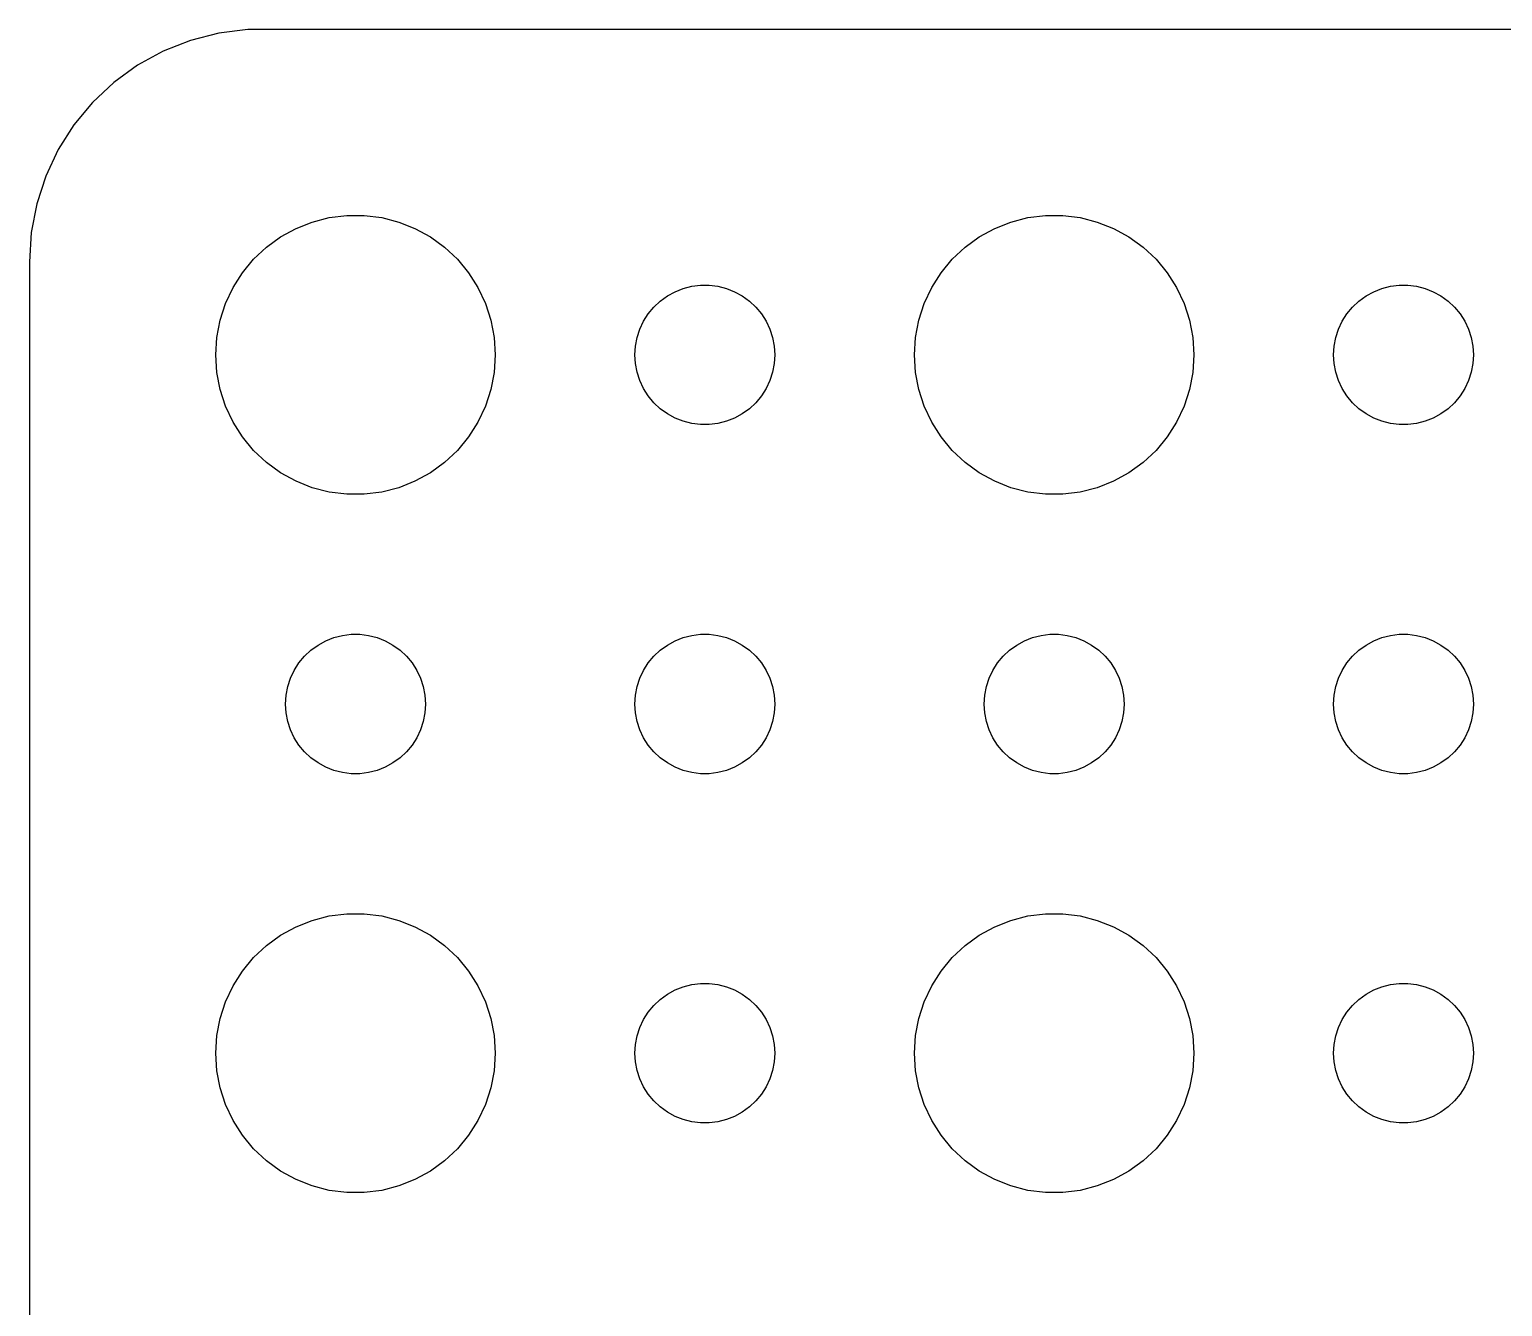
# Model space of a CAD drawing. Header units: metres. Extents: x -134 to 134, y 518 to 1078.
# Drawn here: x -134.5 to -102.87, y 822.56 to 849.99 of the extents above; entities that cross this region are included whole.
import ezdxf

# ---------------------------------------------------------------- set-up
doc = ezdxf.new("R2010")
doc.units = ezdxf.units.M

msp = doc.modelspace()

# ---------------------------------------------------------------- linework, layer by layer
for p, q in [((-130.437, 849.911), (-131.045, 849.755)), ((-129.814, 849.99), (-130.437, 849.911)), ((129.814, 849.99), (-129.814, 849.99)), ((-131.629, 849.524), (-132.179, 849.222)), ((-131.045, 849.755), (-131.629, 849.524)), ((-132.179, 849.222), (-132.687, 848.853)), ((-132.687, 848.853), (-133.145, 848.423)), ((-133.145, 848.423), (-133.545, 847.939)), ((-133.545, 847.939), (-133.882, 847.409)), ((-133.882, 847.409), (-134.149, 846.841)), ((-134.149, 846.841), (-134.343, 846.243)), ((-134.343, 846.243), (-134.461, 845.627)), ((-129.107, 845.533), (-128.777, 845.714)), ((-128.777, 845.714), (-128.427, 845.853)), ((-128.427, 845.853), (-128.062, 845.947)), ((-128.062, 845.947), (-127.688, 845.994)), ((-127.688, 845.994), (-127.312, 845.994)), ((-127.312, 845.994), (-126.938, 845.947)), ((-126.938, 845.947), (-126.573, 845.853)), ((-126.573, 845.853), (-126.223, 845.714)), ((-126.223, 845.714), (-125.893, 845.533)), ((-114.107, 845.533), (-113.777, 845.714)), ((-113.777, 845.714), (-113.427, 845.853)), ((-113.427, 845.853), (-113.062, 845.947)), ((-113.062, 845.947), (-112.688, 845.994)), ((-112.688, 845.994), (-112.312, 845.994)), ((-112.312, 845.994), (-111.938, 845.947)), ((-111.938, 845.947), (-111.573, 845.853)), ((-111.573, 845.853), (-111.223, 845.714)), ((-111.223, 845.714), (-110.893, 845.533)), ((-134.461, 845.627), (-134.5, 845)), ((-129.412, 845.312), (-129.107, 845.533)), ((-125.893, 845.533), (-125.588, 845.312)), ((-114.412, 845.312), (-114.107, 845.533)), ((-110.893, 845.533), (-110.588, 845.312)), ((-129.687, 845.054), (-129.412, 845.312)), ((-125.588, 845.312), (-125.313, 845.054)), ((-114.687, 845.054), (-114.412, 845.312)), ((-110.588, 845.312), (-110.313, 845.054)), ((-134.5, 845), (-134.5, 751)), ((-130.129, 844.445), (-129.927, 844.763)), ((-129.927, 844.763), (-129.687, 845.054)), ((-125.313, 845.054), (-125.073, 844.763)), ((-125.073, 844.763), (-124.871, 844.445)), ((-115.129, 844.445), (-114.927, 844.763)), ((-114.927, 844.763), (-114.687, 845.054)), ((-110.313, 845.054), (-110.073, 844.763)), ((-110.073, 844.763), (-109.871, 844.445)), ((-130.289, 844.104), (-130.129, 844.445)), ((-124.871, 844.445), (-124.711, 844.104)), ((-120.464, 844.427), (-120.281, 844.473)), ((-120.281, 844.473), (-120.094, 844.497)), ((-120.094, 844.497), (-119.906, 844.497)), ((-119.906, 844.497), (-119.719, 844.473)), ((-119.719, 844.473), (-119.536, 844.427)), ((-115.289, 844.104), (-115.129, 844.445)), ((-109.871, 844.445), (-109.711, 844.104)), ((-105.464, 844.427), (-105.281, 844.473)), ((-105.281, 844.473), (-105.094, 844.497)), ((-105.094, 844.497), (-104.906, 844.497)), ((-104.906, 844.497), (-104.719, 844.473)), ((-104.719, 844.473), (-104.536, 844.427)), ((-121.093, 844.027), (-120.956, 844.156)), ((-120.956, 844.156), (-120.804, 844.266)), ((-120.804, 844.266), (-120.639, 844.357)), ((-120.639, 844.357), (-120.464, 844.427)), ((-119.536, 844.427), (-119.361, 844.357)), ((-119.361, 844.357), (-119.196, 844.266)), ((-119.196, 844.266), (-119.044, 844.156)), ((-119.044, 844.156), (-118.907, 844.027)), ((-106.093, 844.027), (-105.956, 844.156)), ((-105.956, 844.156), (-105.804, 844.266)), ((-105.804, 844.266), (-105.639, 844.357)), ((-105.639, 844.357), (-105.464, 844.427)), ((-104.536, 844.427), (-104.361, 844.357)), ((-104.361, 844.357), (-104.196, 844.266)), ((-104.196, 844.266), (-104.044, 844.156)), ((-104.044, 844.156), (-103.907, 844.027)), ((-130.406, 843.746), (-130.289, 844.104)), ((-124.711, 844.104), (-124.594, 843.746)), ((-121.314, 843.723), (-121.214, 843.882)), ((-121.214, 843.882), (-121.093, 844.027)), ((-118.907, 844.027), (-118.786, 843.882)), ((-118.786, 843.882), (-118.686, 843.723)), ((-115.406, 843.746), (-115.289, 844.104)), ((-109.711, 844.104), (-109.594, 843.746)), ((-106.314, 843.723), (-106.214, 843.882)), ((-106.214, 843.882), (-106.093, 844.027)), ((-103.907, 844.027), (-103.786, 843.882)), ((-103.786, 843.882), (-103.686, 843.723)), ((-130.476, 843.376), (-130.406, 843.746)), ((-124.594, 843.746), (-124.524, 843.376)), ((-121.453, 843.373), (-121.395, 843.552)), ((-121.395, 843.552), (-121.314, 843.723)), ((-118.686, 843.723), (-118.605, 843.552)), ((-118.605, 843.552), (-118.547, 843.373)), ((-115.476, 843.376), (-115.406, 843.746)), ((-109.594, 843.746), (-109.524, 843.376)), ((-106.453, 843.373), (-106.395, 843.552)), ((-106.395, 843.552), (-106.314, 843.723)), ((-103.686, 843.723), (-103.605, 843.552)), ((-103.605, 843.552), (-103.547, 843.373)), ((-130.5, 843), (-130.476, 843.376)), ((-124.524, 843.376), (-124.5, 843)), ((-121.5, 843), (-121.488, 843.188)), ((-121.488, 843.188), (-121.453, 843.373)), ((-118.547, 843.373), (-118.512, 843.188)), ((-118.512, 843.188), (-118.5, 843)), ((-115.5, 843), (-115.476, 843.376)), ((-109.524, 843.376), (-109.5, 843)), ((-106.5, 843), (-106.488, 843.188)), ((-106.488, 843.188), (-106.453, 843.373)), ((-103.547, 843.373), (-103.512, 843.188)), ((-103.512, 843.188), (-103.5, 843)), ((-130.476, 842.624), (-130.5, 843)), ((-124.5, 843), (-124.524, 842.624)), ((-121.488, 842.812), (-121.5, 843)), ((-118.5, 843), (-118.512, 842.812)), ((-115.476, 842.624), (-115.5, 843)), ((-109.5, 843), (-109.524, 842.624)), ((-106.488, 842.812), (-106.5, 843)), ((-103.5, 843), (-103.512, 842.812)), ((-130.406, 842.254), (-130.476, 842.624)), ((-124.524, 842.624), (-124.594, 842.254)), ((-121.453, 842.627), (-121.488, 842.812)), ((-121.395, 842.448), (-121.453, 842.627)), ((-118.547, 842.627), (-118.605, 842.448)), ((-118.512, 842.812), (-118.547, 842.627)), ((-115.406, 842.254), (-115.476, 842.624)), ((-109.524, 842.624), (-109.594, 842.254)), ((-106.453, 842.627), (-106.488, 842.812)), ((-106.395, 842.448), (-106.453, 842.627)), ((-103.547, 842.627), (-103.605, 842.448)), ((-103.512, 842.812), (-103.547, 842.627)), ((-130.289, 841.896), (-130.406, 842.254)), ((-124.594, 842.254), (-124.711, 841.896)), ((-121.314, 842.277), (-121.395, 842.448)), ((-121.214, 842.118), (-121.314, 842.277)), ((-118.686, 842.277), (-118.786, 842.118)), ((-118.605, 842.448), (-118.686, 842.277)), ((-115.289, 841.896), (-115.406, 842.254)), ((-109.594, 842.254), (-109.711, 841.896)), ((-106.314, 842.277), (-106.395, 842.448)), ((-106.214, 842.118), (-106.314, 842.277)), ((-103.686, 842.277), (-103.786, 842.118)), ((-103.605, 842.448), (-103.686, 842.277)), ((-121.093, 841.973), (-121.214, 842.118)), ((-120.956, 841.844), (-121.093, 841.973)), ((-118.907, 841.973), (-119.044, 841.844)), ((-118.786, 842.118), (-118.907, 841.973)), ((-106.093, 841.973), (-106.214, 842.118)), ((-105.956, 841.844), (-106.093, 841.973)), ((-103.907, 841.973), (-104.044, 841.844)), ((-103.786, 842.118), (-103.907, 841.973)), ((-130.129, 841.555), (-130.289, 841.896)), ((-124.711, 841.896), (-124.871, 841.555)), ((-120.804, 841.734), (-120.956, 841.844)), ((-120.639, 841.643), (-120.804, 841.734)), ((-120.464, 841.573), (-120.639, 841.643)), ((-119.361, 841.643), (-119.536, 841.573)), ((-119.196, 841.734), (-119.361, 841.643)), ((-119.044, 841.844), (-119.196, 841.734)), ((-115.129, 841.555), (-115.289, 841.896)), ((-109.711, 841.896), (-109.871, 841.555)), ((-105.804, 841.734), (-105.956, 841.844)), ((-105.639, 841.643), (-105.804, 841.734)), ((-105.464, 841.573), (-105.639, 841.643)), ((-104.361, 841.643), (-104.536, 841.573)), ((-104.196, 841.734), (-104.361, 841.643)), ((-104.044, 841.844), (-104.196, 841.734)), ((-129.927, 841.237), (-130.129, 841.555)), ((-124.871, 841.555), (-125.073, 841.237)), ((-120.281, 841.527), (-120.464, 841.573)), ((-120.094, 841.503), (-120.281, 841.527)), ((-119.906, 841.503), (-120.094, 841.503)), ((-119.719, 841.527), (-119.906, 841.503)), ((-119.536, 841.573), (-119.719, 841.527)), ((-114.927, 841.237), (-115.129, 841.555)), ((-109.871, 841.555), (-110.073, 841.237)), ((-105.281, 841.527), (-105.464, 841.573)), ((-105.094, 841.503), (-105.281, 841.527)), ((-104.906, 841.503), (-105.094, 841.503)), ((-104.719, 841.527), (-104.906, 841.503)), ((-104.536, 841.573), (-104.719, 841.527)), ((-129.687, 840.946), (-129.927, 841.237)), ((-125.073, 841.237), (-125.313, 840.946)), ((-114.687, 840.946), (-114.927, 841.237)), ((-110.073, 841.237), (-110.313, 840.946)), ((-129.412, 840.688), (-129.687, 840.946)), ((-129.107, 840.467), (-129.412, 840.688)), ((-125.588, 840.688), (-125.893, 840.467)), ((-125.313, 840.946), (-125.588, 840.688)), ((-114.412, 840.688), (-114.687, 840.946)), ((-114.107, 840.467), (-114.412, 840.688)), ((-110.588, 840.688), (-110.893, 840.467)), ((-110.313, 840.946), (-110.588, 840.688)), ((-128.777, 840.286), (-129.107, 840.467)), ((-125.893, 840.467), (-126.223, 840.286)), ((-113.777, 840.286), (-114.107, 840.467)), ((-110.893, 840.467), (-111.223, 840.286)), ((-128.427, 840.147), (-128.777, 840.286)), ((-128.062, 840.053), (-128.427, 840.147)), ((-127.688, 840.006), (-128.062, 840.053)), ((-126.938, 840.053), (-127.312, 840.006)), ((-126.573, 840.147), (-126.938, 840.053)), ((-126.223, 840.286), (-126.573, 840.147)), ((-113.427, 840.147), (-113.777, 840.286)), ((-113.062, 840.053), (-113.427, 840.147)), ((-112.688, 840.006), (-113.062, 840.053)), ((-111.938, 840.053), (-112.312, 840.006)), ((-111.573, 840.147), (-111.938, 840.053)), ((-111.223, 840.286), (-111.573, 840.147)), ((-127.312, 840.006), (-127.688, 840.006)), ((-112.312, 840.006), (-112.688, 840.006)), ((-128.304, 836.766), (-128.139, 836.857)), ((-128.139, 836.857), (-127.964, 836.927)), ((-127.964, 836.927), (-127.781, 836.973)), ((-127.781, 836.973), (-127.594, 836.997)), ((-127.594, 836.997), (-127.406, 836.997)), ((-127.406, 836.997), (-127.219, 836.973)), ((-127.219, 836.973), (-127.036, 836.927)), ((-127.036, 836.927), (-126.861, 836.857)), ((-126.861, 836.857), (-126.696, 836.766)), ((-120.804, 836.766), (-120.639, 836.857)), ((-120.639, 836.857), (-120.464, 836.927)), ((-120.464, 836.927), (-120.281, 836.973)), ((-120.281, 836.973), (-120.094, 836.997)), ((-120.094, 836.997), (-119.906, 836.997)), ((-119.906, 836.997), (-119.719, 836.973)), ((-119.719, 836.973), (-119.536, 836.927)), ((-119.536, 836.927), (-119.361, 836.857)), ((-119.361, 836.857), (-119.196, 836.766)), ((-113.304, 836.766), (-113.139, 836.857)), ((-113.139, 836.857), (-112.964, 836.927)), ((-112.964, 836.927), (-112.781, 836.973)), ((-112.781, 836.973), (-112.594, 836.997)), ((-112.594, 836.997), (-112.406, 836.997)), ((-112.406, 836.997), (-112.219, 836.973)), ((-112.219, 836.973), (-112.036, 836.927)), ((-112.036, 836.927), (-111.861, 836.857)), ((-111.861, 836.857), (-111.696, 836.766)), ((-105.804, 836.766), (-105.639, 836.857)), ((-105.639, 836.857), (-105.464, 836.927)), ((-105.464, 836.927), (-105.281, 836.973)), ((-105.281, 836.973), (-105.094, 836.997)), ((-105.094, 836.997), (-104.906, 836.997)), ((-104.906, 836.997), (-104.719, 836.973)), ((-104.719, 836.973), (-104.536, 836.927)), ((-104.536, 836.927), (-104.361, 836.857)), ((-104.361, 836.857), (-104.196, 836.766)), ((-128.593, 836.527), (-128.456, 836.656)), ((-128.456, 836.656), (-128.304, 836.766)), ((-126.696, 836.766), (-126.544, 836.656)), ((-126.544, 836.656), (-126.407, 836.527)), ((-121.093, 836.527), (-120.956, 836.656)), ((-120.956, 836.656), (-120.804, 836.766)), ((-119.196, 836.766), (-119.044, 836.656)), ((-119.044, 836.656), (-118.907, 836.527)), ((-113.593, 836.527), (-113.456, 836.656)), ((-113.456, 836.656), (-113.304, 836.766)), ((-111.696, 836.766), (-111.544, 836.656)), ((-111.544, 836.656), (-111.407, 836.527)), ((-106.093, 836.527), (-105.956, 836.656)), ((-105.956, 836.656), (-105.804, 836.766)), ((-104.196, 836.766), (-104.044, 836.656)), ((-104.044, 836.656), (-103.907, 836.527)), ((-128.895, 836.052), (-128.814, 836.223)), ((-128.814, 836.223), (-128.714, 836.382)), ((-128.714, 836.382), (-128.593, 836.527)), ((-126.407, 836.527), (-126.286, 836.382)), ((-126.286, 836.382), (-126.186, 836.223)), ((-126.186, 836.223), (-126.105, 836.052)), ((-121.395, 836.052), (-121.314, 836.223)), ((-121.314, 836.223), (-121.214, 836.382)), ((-121.214, 836.382), (-121.093, 836.527)), ((-118.907, 836.527), (-118.786, 836.382)), ((-118.786, 836.382), (-118.686, 836.223)), ((-118.686, 836.223), (-118.605, 836.052)), ((-113.895, 836.052), (-113.814, 836.223)), ((-113.814, 836.223), (-113.714, 836.382)), ((-113.714, 836.382), (-113.593, 836.527)), ((-111.407, 836.527), (-111.286, 836.382)), ((-111.286, 836.382), (-111.186, 836.223)), ((-111.186, 836.223), (-111.105, 836.052)), ((-106.395, 836.052), (-106.314, 836.223)), ((-106.314, 836.223), (-106.214, 836.382)), ((-106.214, 836.382), (-106.093, 836.527)), ((-103.907, 836.527), (-103.786, 836.382)), ((-103.786, 836.382), (-103.686, 836.223)), ((-103.686, 836.223), (-103.605, 836.052)), ((-128.953, 835.873), (-128.895, 836.052)), ((-126.105, 836.052), (-126.047, 835.873)), ((-121.453, 835.873), (-121.395, 836.052)), ((-118.605, 836.052), (-118.547, 835.873)), ((-113.953, 835.873), (-113.895, 836.052)), ((-111.105, 836.052), (-111.047, 835.873)), ((-106.453, 835.873), (-106.395, 836.052)), ((-103.605, 836.052), (-103.547, 835.873)), ((-129, 835.5), (-128.988, 835.688)), ((-128.988, 835.688), (-128.953, 835.873)), ((-126.047, 835.873), (-126.012, 835.688)), ((-126.012, 835.688), (-126, 835.5)), ((-121.5, 835.5), (-121.488, 835.688)), ((-121.488, 835.688), (-121.453, 835.873)), ((-118.547, 835.873), (-118.512, 835.688)), ((-118.512, 835.688), (-118.5, 835.5)), ((-114, 835.5), (-113.988, 835.688)), ((-113.988, 835.688), (-113.953, 835.873)), ((-111.047, 835.873), (-111.012, 835.688)), ((-111.012, 835.688), (-111, 835.5)), ((-106.5, 835.5), (-106.488, 835.688)), ((-106.488, 835.688), (-106.453, 835.873)), ((-103.547, 835.873), (-103.512, 835.688)), ((-103.512, 835.688), (-103.5, 835.5)), ((-128.988, 835.312), (-129, 835.5)), ((-128.953, 835.127), (-128.988, 835.312)), ((-126.012, 835.312), (-126.047, 835.127)), ((-126, 835.5), (-126.012, 835.312)), ((-121.488, 835.312), (-121.5, 835.5)), ((-121.453, 835.127), (-121.488, 835.312)), ((-118.512, 835.312), (-118.547, 835.127)), ((-118.5, 835.5), (-118.512, 835.312)), ((-113.988, 835.312), (-114, 835.5)), ((-113.953, 835.127), (-113.988, 835.312)), ((-111.012, 835.312), (-111.047, 835.127)), ((-111, 835.5), (-111.012, 835.312)), ((-106.488, 835.312), (-106.5, 835.5)), ((-106.453, 835.127), (-106.488, 835.312)), ((-103.512, 835.312), (-103.547, 835.127)), ((-103.5, 835.5), (-103.512, 835.312)), ((-128.895, 834.948), (-128.953, 835.127)), ((-126.047, 835.127), (-126.105, 834.948)), ((-121.395, 834.948), (-121.453, 835.127)), ((-118.547, 835.127), (-118.605, 834.948)), ((-113.895, 834.948), (-113.953, 835.127)), ((-111.047, 835.127), (-111.105, 834.948)), ((-106.395, 834.948), (-106.453, 835.127)), ((-103.547, 835.127), (-103.605, 834.948)), ((-128.814, 834.777), (-128.895, 834.948)), ((-128.714, 834.618), (-128.814, 834.777)), ((-126.186, 834.777), (-126.286, 834.618)), ((-126.105, 834.948), (-126.186, 834.777)), ((-121.314, 834.777), (-121.395, 834.948)), ((-121.214, 834.618), (-121.314, 834.777)), ((-118.686, 834.777), (-118.786, 834.618)), ((-118.605, 834.948), (-118.686, 834.777)), ((-113.814, 834.777), (-113.895, 834.948)), ((-113.714, 834.618), (-113.814, 834.777)), ((-111.186, 834.777), (-111.286, 834.618)), ((-111.105, 834.948), (-111.186, 834.777)), ((-106.314, 834.777), (-106.395, 834.948)), ((-106.214, 834.618), (-106.314, 834.777)), ((-103.686, 834.777), (-103.786, 834.618)), ((-103.605, 834.948), (-103.686, 834.777)), ((-128.593, 834.473), (-128.714, 834.618)), ((-128.456, 834.344), (-128.593, 834.473)), ((-128.304, 834.234), (-128.456, 834.344)), ((-126.544, 834.344), (-126.696, 834.234)), ((-126.407, 834.473), (-126.544, 834.344)), ((-126.286, 834.618), (-126.407, 834.473)), ((-121.093, 834.473), (-121.214, 834.618)), ((-120.956, 834.344), (-121.093, 834.473)), ((-120.804, 834.234), (-120.956, 834.344)), ((-119.044, 834.344), (-119.196, 834.234)), ((-118.907, 834.473), (-119.044, 834.344)), ((-118.786, 834.618), (-118.907, 834.473)), ((-113.593, 834.473), (-113.714, 834.618)), ((-113.456, 834.344), (-113.593, 834.473)), ((-113.304, 834.234), (-113.456, 834.344)), ((-111.544, 834.344), (-111.696, 834.234)), ((-111.407, 834.473), (-111.544, 834.344)), ((-111.286, 834.618), (-111.407, 834.473)), ((-106.093, 834.473), (-106.214, 834.618)), ((-105.956, 834.344), (-106.093, 834.473)), ((-105.804, 834.234), (-105.956, 834.344)), ((-104.044, 834.344), (-104.196, 834.234)), ((-103.907, 834.473), (-104.044, 834.344)), ((-103.786, 834.618), (-103.907, 834.473)), ((-128.139, 834.143), (-128.304, 834.234)), ((-127.964, 834.073), (-128.139, 834.143)), ((-127.781, 834.027), (-127.964, 834.073)), ((-127.594, 834.003), (-127.781, 834.027)), ((-127.406, 834.003), (-127.594, 834.003)), ((-127.219, 834.027), (-127.406, 834.003)), ((-127.036, 834.073), (-127.219, 834.027)), ((-126.861, 834.143), (-127.036, 834.073)), ((-126.696, 834.234), (-126.861, 834.143)), ((-120.639, 834.143), (-120.804, 834.234)), ((-120.464, 834.073), (-120.639, 834.143)), ((-120.281, 834.027), (-120.464, 834.073)), ((-120.094, 834.003), (-120.281, 834.027)), ((-119.906, 834.003), (-120.094, 834.003)), ((-119.719, 834.027), (-119.906, 834.003)), ((-119.536, 834.073), (-119.719, 834.027)), ((-119.361, 834.143), (-119.536, 834.073)), ((-119.196, 834.234), (-119.361, 834.143)), ((-113.139, 834.143), (-113.304, 834.234)), ((-112.964, 834.073), (-113.139, 834.143)), ((-112.781, 834.027), (-112.964, 834.073)), ((-112.594, 834.003), (-112.781, 834.027)), ((-112.406, 834.003), (-112.594, 834.003)), ((-112.219, 834.027), (-112.406, 834.003)), ((-112.036, 834.073), (-112.219, 834.027)), ((-111.861, 834.143), (-112.036, 834.073)), ((-111.696, 834.234), (-111.861, 834.143)), ((-105.639, 834.143), (-105.804, 834.234)), ((-105.464, 834.073), (-105.639, 834.143)), ((-105.281, 834.027), (-105.464, 834.073)), ((-105.094, 834.003), (-105.281, 834.027)), ((-104.906, 834.003), (-105.094, 834.003)), ((-104.719, 834.027), (-104.906, 834.003)), ((-104.536, 834.073), (-104.719, 834.027)), ((-104.361, 834.143), (-104.536, 834.073)), ((-104.196, 834.234), (-104.361, 834.143)), ((-128.777, 830.714), (-128.427, 830.853)), ((-128.427, 830.853), (-128.062, 830.947)), ((-128.062, 830.947), (-127.688, 830.994)), ((-127.688, 830.994), (-127.312, 830.994)), ((-127.312, 830.994), (-126.938, 830.947)), ((-126.938, 830.947), (-126.573, 830.853)), ((-126.573, 830.853), (-126.223, 830.714)), ((-113.777, 830.714), (-113.427, 830.853)), ((-113.427, 830.853), (-113.062, 830.947)), ((-113.062, 830.947), (-112.688, 830.994)), ((-112.688, 830.994), (-112.312, 830.994)), ((-112.312, 830.994), (-111.938, 830.947)), ((-111.938, 830.947), (-111.573, 830.853)), ((-111.573, 830.853), (-111.223, 830.714)), ((-129.412, 830.312), (-129.107, 830.533)), ((-129.107, 830.533), (-128.777, 830.714)), ((-126.223, 830.714), (-125.893, 830.533)), ((-125.893, 830.533), (-125.588, 830.312)), ((-114.412, 830.312), (-114.107, 830.533)), ((-114.107, 830.533), (-113.777, 830.714)), ((-111.223, 830.714), (-110.893, 830.533)), ((-110.893, 830.533), (-110.588, 830.312)), ((-129.687, 830.054), (-129.412, 830.312)), ((-125.588, 830.312), (-125.313, 830.054)), ((-114.687, 830.054), (-114.412, 830.312)), ((-110.588, 830.312), (-110.313, 830.054)), ((-129.927, 829.763), (-129.687, 830.054)), ((-125.313, 830.054), (-125.073, 829.763)), ((-114.927, 829.763), (-114.687, 830.054)), ((-110.313, 830.054), (-110.073, 829.763)), ((-130.129, 829.445), (-129.927, 829.763)), ((-125.073, 829.763), (-124.871, 829.445)), ((-115.129, 829.445), (-114.927, 829.763)), ((-110.073, 829.763), (-109.871, 829.445)), ((-130.289, 829.104), (-130.129, 829.445)), ((-124.871, 829.445), (-124.711, 829.104)), ((-120.956, 829.156), (-120.804, 829.266)), ((-120.804, 829.266), (-120.639, 829.357)), ((-120.639, 829.357), (-120.464, 829.427)), ((-120.464, 829.427), (-120.281, 829.473)), ((-120.281, 829.473), (-120.094, 829.497)), ((-120.094, 829.497), (-119.906, 829.497)), ((-119.906, 829.497), (-119.719, 829.473)), ((-119.719, 829.473), (-119.536, 829.427)), ((-119.536, 829.427), (-119.361, 829.357)), ((-119.361, 829.357), (-119.196, 829.266)), ((-119.196, 829.266), (-119.044, 829.156)), ((-115.289, 829.104), (-115.129, 829.445)), ((-109.871, 829.445), (-109.711, 829.104)), ((-105.956, 829.156), (-105.804, 829.266)), ((-105.804, 829.266), (-105.639, 829.357)), ((-105.639, 829.357), (-105.464, 829.427)), ((-105.464, 829.427), (-105.281, 829.473)), ((-105.281, 829.473), (-105.094, 829.497)), ((-105.094, 829.497), (-104.906, 829.497)), ((-104.906, 829.497), (-104.719, 829.473)), ((-104.719, 829.473), (-104.536, 829.427)), ((-104.536, 829.427), (-104.361, 829.357)), ((-104.361, 829.357), (-104.196, 829.266)), ((-104.196, 829.266), (-104.044, 829.156)), ((-130.406, 828.746), (-130.289, 829.104)), ((-124.711, 829.104), (-124.594, 828.746)), ((-121.214, 828.882), (-121.093, 829.027)), ((-121.093, 829.027), (-120.956, 829.156)), ((-119.044, 829.156), (-118.907, 829.027)), ((-118.907, 829.027), (-118.786, 828.882)), ((-115.406, 828.746), (-115.289, 829.104)), ((-109.711, 829.104), (-109.594, 828.746)), ((-106.214, 828.882), (-106.093, 829.027)), ((-106.093, 829.027), (-105.956, 829.156)), ((-104.044, 829.156), (-103.907, 829.027)), ((-103.907, 829.027), (-103.786, 828.882)), ((-130.476, 828.376), (-130.406, 828.746)), ((-124.594, 828.746), (-124.524, 828.376)), ((-121.395, 828.552), (-121.314, 828.723)), ((-121.314, 828.723), (-121.214, 828.882)), ((-118.786, 828.882), (-118.686, 828.723)), ((-118.686, 828.723), (-118.605, 828.552)), ((-115.476, 828.376), (-115.406, 828.746)), ((-109.594, 828.746), (-109.524, 828.376)), ((-106.395, 828.552), (-106.314, 828.723)), ((-106.314, 828.723), (-106.214, 828.882)), ((-103.786, 828.882), (-103.686, 828.723)), ((-103.686, 828.723), (-103.605, 828.552)), ((-130.5, 828), (-130.476, 828.376)), ((-124.524, 828.376), (-124.5, 828)), ((-121.488, 828.188), (-121.453, 828.373)), ((-121.453, 828.373), (-121.395, 828.552)), ((-118.605, 828.552), (-118.547, 828.373)), ((-118.547, 828.373), (-118.512, 828.188)), ((-115.5, 828), (-115.476, 828.376)), ((-109.524, 828.376), (-109.5, 828)), ((-106.488, 828.188), (-106.453, 828.373)), ((-106.453, 828.373), (-106.395, 828.552)), ((-103.605, 828.552), (-103.547, 828.373)), ((-103.547, 828.373), (-103.512, 828.188)), ((-130.476, 827.624), (-130.5, 828)), ((-124.5, 828), (-124.524, 827.624)), ((-121.5, 828), (-121.488, 828.188)), ((-121.488, 827.812), (-121.5, 828)), ((-118.512, 828.188), (-118.5, 828)), ((-118.5, 828), (-118.512, 827.812)), ((-115.476, 827.624), (-115.5, 828)), ((-109.5, 828), (-109.524, 827.624)), ((-106.5, 828), (-106.488, 828.188)), ((-106.488, 827.812), (-106.5, 828)), ((-103.512, 828.188), (-103.5, 828)), ((-103.5, 828), (-103.512, 827.812)), ((-121.453, 827.627), (-121.488, 827.812)), ((-118.512, 827.812), (-118.547, 827.627)), ((-106.453, 827.627), (-106.488, 827.812)), ((-103.512, 827.812), (-103.547, 827.627)), ((-130.406, 827.254), (-130.476, 827.624)), ((-124.524, 827.624), (-124.594, 827.254)), ((-121.395, 827.448), (-121.453, 827.627)), ((-121.314, 827.277), (-121.395, 827.448)), ((-118.605, 827.448), (-118.686, 827.277)), ((-118.547, 827.627), (-118.605, 827.448)), ((-115.406, 827.254), (-115.476, 827.624)), ((-109.524, 827.624), (-109.594, 827.254)), ((-106.395, 827.448), (-106.453, 827.627)), ((-106.314, 827.277), (-106.395, 827.448)), ((-103.605, 827.448), (-103.686, 827.277)), ((-103.547, 827.627), (-103.605, 827.448)), ((-130.289, 826.896), (-130.406, 827.254)), ((-124.594, 827.254), (-124.711, 826.896)), ((-121.214, 827.118), (-121.314, 827.277)), ((-121.093, 826.973), (-121.214, 827.118)), ((-118.786, 827.118), (-118.907, 826.973)), ((-118.686, 827.277), (-118.786, 827.118)), ((-115.289, 826.896), (-115.406, 827.254)), ((-109.594, 827.254), (-109.711, 826.896)), ((-106.214, 827.118), (-106.314, 827.277)), ((-106.093, 826.973), (-106.214, 827.118)), ((-103.786, 827.118), (-103.907, 826.973)), ((-103.686, 827.277), (-103.786, 827.118)), ((-130.129, 826.555), (-130.289, 826.896)), ((-124.711, 826.896), (-124.871, 826.555)), ((-120.956, 826.844), (-121.093, 826.973)), ((-120.804, 826.734), (-120.956, 826.844)), ((-120.639, 826.643), (-120.804, 826.734)), ((-119.196, 826.734), (-119.361, 826.643)), ((-119.044, 826.844), (-119.196, 826.734)), ((-118.907, 826.973), (-119.044, 826.844)), ((-115.129, 826.555), (-115.289, 826.896)), ((-109.711, 826.896), (-109.871, 826.555)), ((-105.956, 826.844), (-106.093, 826.973)), ((-105.804, 826.734), (-105.956, 826.844)), ((-105.639, 826.643), (-105.804, 826.734)), ((-104.196, 826.734), (-104.361, 826.643)), ((-104.044, 826.844), (-104.196, 826.734)), ((-103.907, 826.973), (-104.044, 826.844)), ((-129.927, 826.237), (-130.129, 826.555)), ((-124.871, 826.555), (-125.073, 826.237)), ((-120.464, 826.573), (-120.639, 826.643)), ((-120.281, 826.527), (-120.464, 826.573)), ((-120.094, 826.503), (-120.281, 826.527)), ((-119.906, 826.503), (-120.094, 826.503)), ((-119.719, 826.527), (-119.906, 826.503)), ((-119.536, 826.573), (-119.719, 826.527)), ((-119.361, 826.643), (-119.536, 826.573)), ((-114.927, 826.237), (-115.129, 826.555)), ((-109.871, 826.555), (-110.073, 826.237)), ((-105.464, 826.573), (-105.639, 826.643)), ((-105.281, 826.527), (-105.464, 826.573)), ((-105.094, 826.503), (-105.281, 826.527)), ((-104.906, 826.503), (-105.094, 826.503)), ((-104.719, 826.527), (-104.906, 826.503)), ((-104.536, 826.573), (-104.719, 826.527)), ((-104.361, 826.643), (-104.536, 826.573)), ((-129.687, 825.946), (-129.927, 826.237)), ((-125.073, 826.237), (-125.313, 825.946)), ((-114.687, 825.946), (-114.927, 826.237)), ((-110.073, 826.237), (-110.313, 825.946)), ((-129.412, 825.688), (-129.687, 825.946)), ((-125.313, 825.946), (-125.588, 825.688)), ((-114.412, 825.688), (-114.687, 825.946)), ((-110.313, 825.946), (-110.588, 825.688)), ((-129.107, 825.467), (-129.412, 825.688)), ((-128.777, 825.286), (-129.107, 825.467)), ((-125.893, 825.467), (-126.223, 825.286)), ((-125.588, 825.688), (-125.893, 825.467)), ((-114.107, 825.467), (-114.412, 825.688)), ((-113.777, 825.286), (-114.107, 825.467)), ((-110.893, 825.467), (-111.223, 825.286)), ((-110.588, 825.688), (-110.893, 825.467)), ((-128.427, 825.147), (-128.777, 825.286)), ((-128.062, 825.053), (-128.427, 825.147)), ((-126.573, 825.147), (-126.938, 825.053)), ((-126.223, 825.286), (-126.573, 825.147)), ((-113.427, 825.147), (-113.777, 825.286)), ((-113.062, 825.053), (-113.427, 825.147)), ((-111.573, 825.147), (-111.938, 825.053)), ((-111.223, 825.286), (-111.573, 825.147)), ((-127.688, 825.006), (-128.062, 825.053)), ((-127.312, 825.006), (-127.688, 825.006)), ((-126.938, 825.053), (-127.312, 825.006)), ((-112.688, 825.006), (-113.062, 825.053)), ((-112.312, 825.006), (-112.688, 825.006)), ((-111.938, 825.053), (-112.312, 825.006))]:
    msp.add_line(p, q)

doc.saveas('drawing.dxf')
